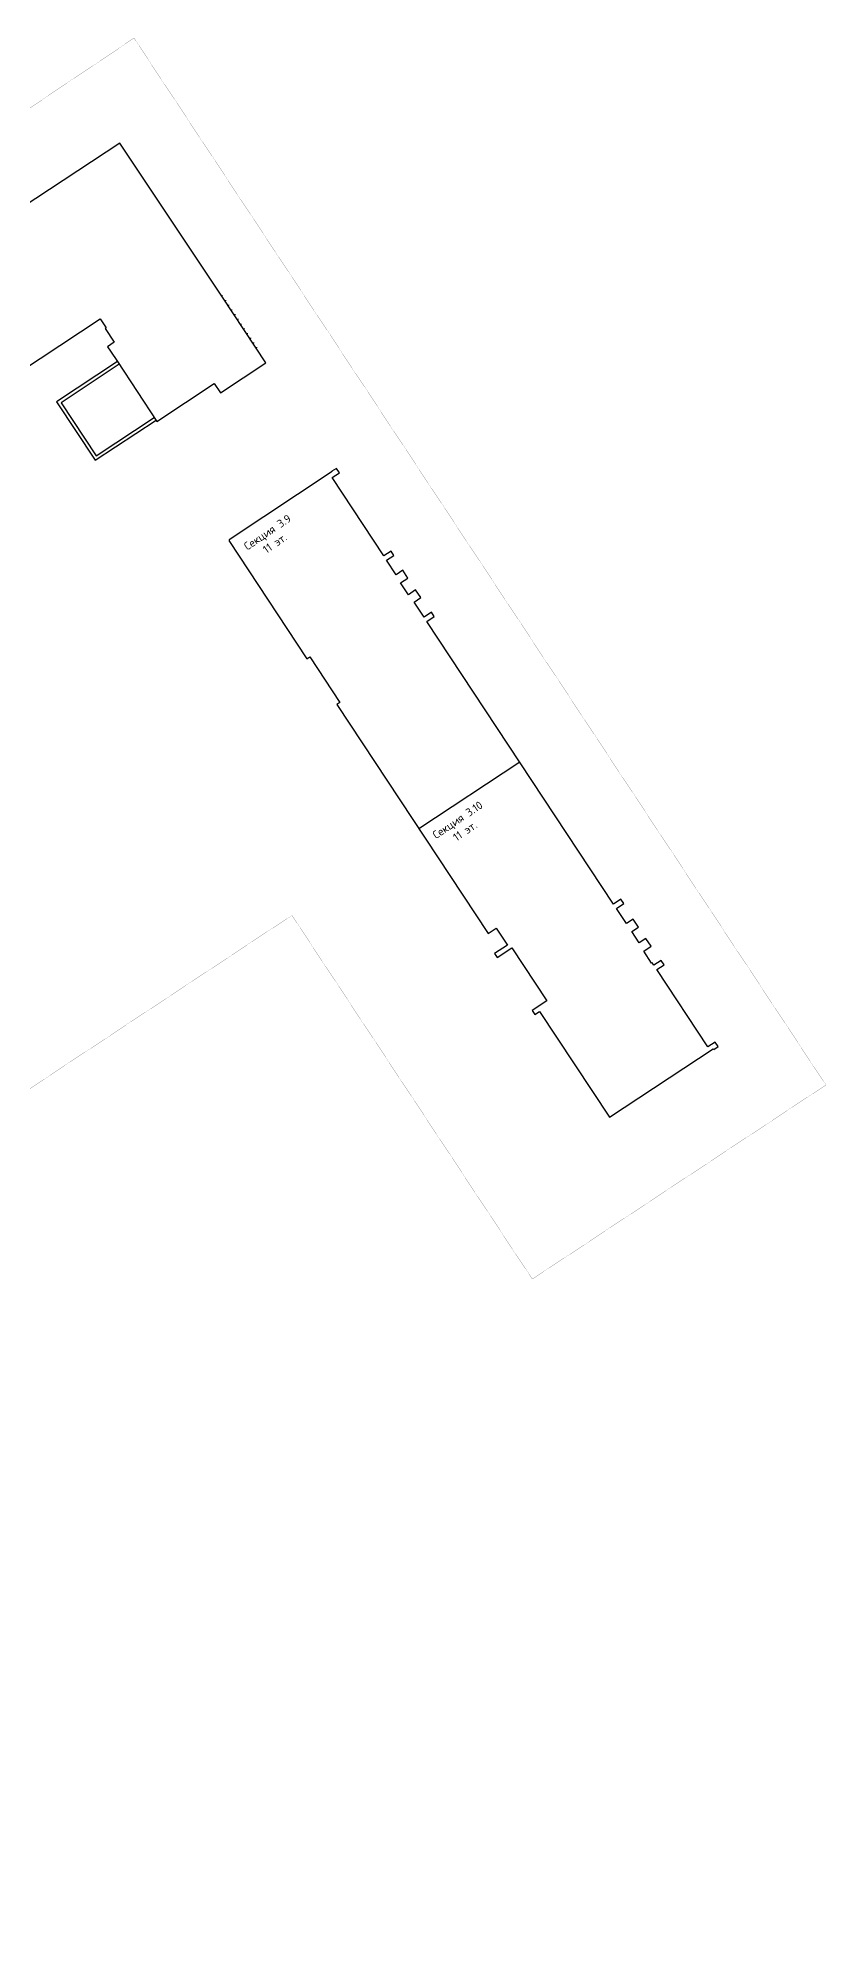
# Model space of a CAD drawing. Header units: feet. Extents: x 120767 to 121190, y 90367 to 90696.
# Drawn here: x 120941.4 to 121040, y 90366.8 to 90604.1 of the extents above; entities that cross this region are included whole.
import ezdxf

# ---------------------------------------------------------------- set-up
doc = ezdxf.new("R2010")
doc.units = ezdxf.units.FT
doc.header["$MEASUREMENT"] = 0
doc.layers.add('0 Здания', color=7, linetype='Continuous')
doc.layers.add('0 Земельный участок', color=1, linetype='Continuous')
doc.layers.add('0 Секции', color=7, linetype='Continuous', true_color=0x141414)
doc.layers.add('0 Ш Проезд (грунт №1)', color=7, linetype='Continuous', true_color=0x323232)
doc.styles.add('СПДС', font='isocpeur.ttf')

msp = doc.modelspace()

# ---------------------------------------------------------------- hatches: boundary and pattern name
at = {"layer": '0 Ш Проезд (грунт №1)', "true_color": 0x8c8c8c, "transparency": 33554687}
h = msp.add_hatch(dxfattribs=at)
h.set_pattern_fill('DASH', color=252, scale=4, angle=45)
h.set_pattern_definition([(78.46617, (120847.1219, 90366.7888), (-0.3899302, 0.5898767), [0.5, -0.5])])
edge = h.paths.add_edge_path()
edge.add_arc((120960.102, 90576.432), 6.151, 313.51968, 317.37011, ccw=False)
edge.add_line((120964.337, 90571.972), (120968.907, 90565.059))
edge.add_line((120968.907, 90565.059), (120969.241, 90565.279))
edge.add_line((120969.241, 90565.279), (120964.627, 90572.266))

# ---------------------------------------------------------------- linework, layer by layer
at = {"layer": '0 Здания', "color": 18, "ltscale": 100, "true_color": 0x000000}
for points in [[(120903.027, 90538.518), (120917.405, 90548.05), (120918.206, 90546.843), (120922.289, 90549.548), (120921.489, 90550.757), (120923.743, 90552.246), (120924.591, 90550.96), (120924.924, 90551.18), (120924.099, 90552.43), (120949.223, 90569.023), (120949.961, 90567.905), (120949.836, 90567.823), (120950.971, 90566.104), (120950.129, 90565.548), (120950.514, 90564.965), (120951.364, 90563.678), (120956.301, 90556.201), (120963.469, 90560.935), (120964.241, 90559.767), (120969.924, 90563.519), (120964.499, 90571.729), (120951.656, 90591.002), (120893.61, 90552.78)], [(121012.884, 90469.225), (121025.852, 90477.788), (121025.907, 90477.704), (121026.466, 90478.074), (121026.097, 90478.633), (121025.179, 90478.026), (121018.798, 90487.69), (121019.716, 90488.296), (121019.36, 90488.836), (121018.44, 90488.232), (121018.231, 90488.549), (121018.147, 90488.494), (121017.155, 90489.996), (121018.073, 90490.602), (121017.429, 90491.579), (121016.594, 90491.028), (121015.657, 90492.446), (121016.492, 90492.997), (121015.831, 90493.999), (121014.996, 90493.448), (121013.756, 90495.325), (121014.674, 90495.931), (121014.316, 90496.474), (121013.398, 90495.868), (120990.062, 90531.208), (120990.98, 90531.814), (120990.621, 90532.356), (120989.703, 90531.75), (120988.464, 90533.628), (120989.298, 90534.179), (120988.64, 90535.176), (120987.757, 90534.516), (120986.766, 90536.018), (120987.684, 90536.624), (120987.039, 90537.6), (120986.207, 90537.045), (120985.02, 90538.843), (120985.938, 90539.449), (120985.568, 90540.009), (120984.651, 90539.403), (120978.199, 90549.175), (120979.116, 90549.78), (120978.746, 90550.339), (120978.187, 90549.97), (120978.215, 90549.928), (120965.331, 90541.42), (120965.358, 90541.379), (120965.275, 90541.324), (120975.05, 90526.52), (120975.426, 90526.768), (120979.187, 90521.091), (120978.803, 90520.837), (120997.709, 90492.206), (120998.71, 90492.867), (121000.11, 90490.748), (120998.524, 90489.701), (120998.855, 90489.2), (121000.682, 90490.407), (121005.058, 90483.781), (121003.234, 90482.575), (121003.562, 90482.075), (121004.145, 90482.459)]]:
    msp.add_lwpolyline(points, close=True, dxfattribs=at)
at = {"layer": '0 Здания', "color": 18, "lineweight": 30, "ltscale": 100, "true_color": 0x000000}
for points in [[(120951.364, 90563.678), (120943.762, 90558.658), (120948.589, 90551.348), (120956.191, 90556.368)], [(120951.582, 90563.343), (120944.316, 90558.545), (120948.702, 90551.903), (120955.97, 90556.702)]]:
    msp.add_lwpolyline(points, dxfattribs=at)
at = {"layer": '0 Здания', "color": 18, "ltscale": 100, "true_color": 0x000000}
msp.add_lwpolyline([(120989.052, 90505.316), (121001.661, 90513.642)], dxfattribs=at)
at = {"layer": '0 Земельный участок', "ltscale": 4, "const_width": 0.02, "flags": 128}
msp.add_lwpolyline([(120788.978, 90506.419), (120794.33, 90497.38), (120953.442, 90604.116), (121039.937, 90473.269), (121003.231, 90449.005), (120973.178, 90494.47), (120896.43, 90443.737), (120916.834, 90412.871), (120847.122, 90366.789), (120810.42, 90426.99), (120766.949, 90491.858)], close=True, dxfattribs=at)

# ---------------------------------------------------------------- texts
at = {"layer": '0 Секции', "char_height": 1, "attachment_point": 5, "rotation": 33.98874, "style": 'СПДС'}
for s, insert in [('Секция 3.9\\P11 эт.', (120970.591, 90541.663)), ('Секция 3.10\\P11 эт.', (120994.359, 90505.708))]:
    msp.add_mtext(s, dxfattribs=dict(at, insert=insert))

doc.saveas('drawing.dxf')
